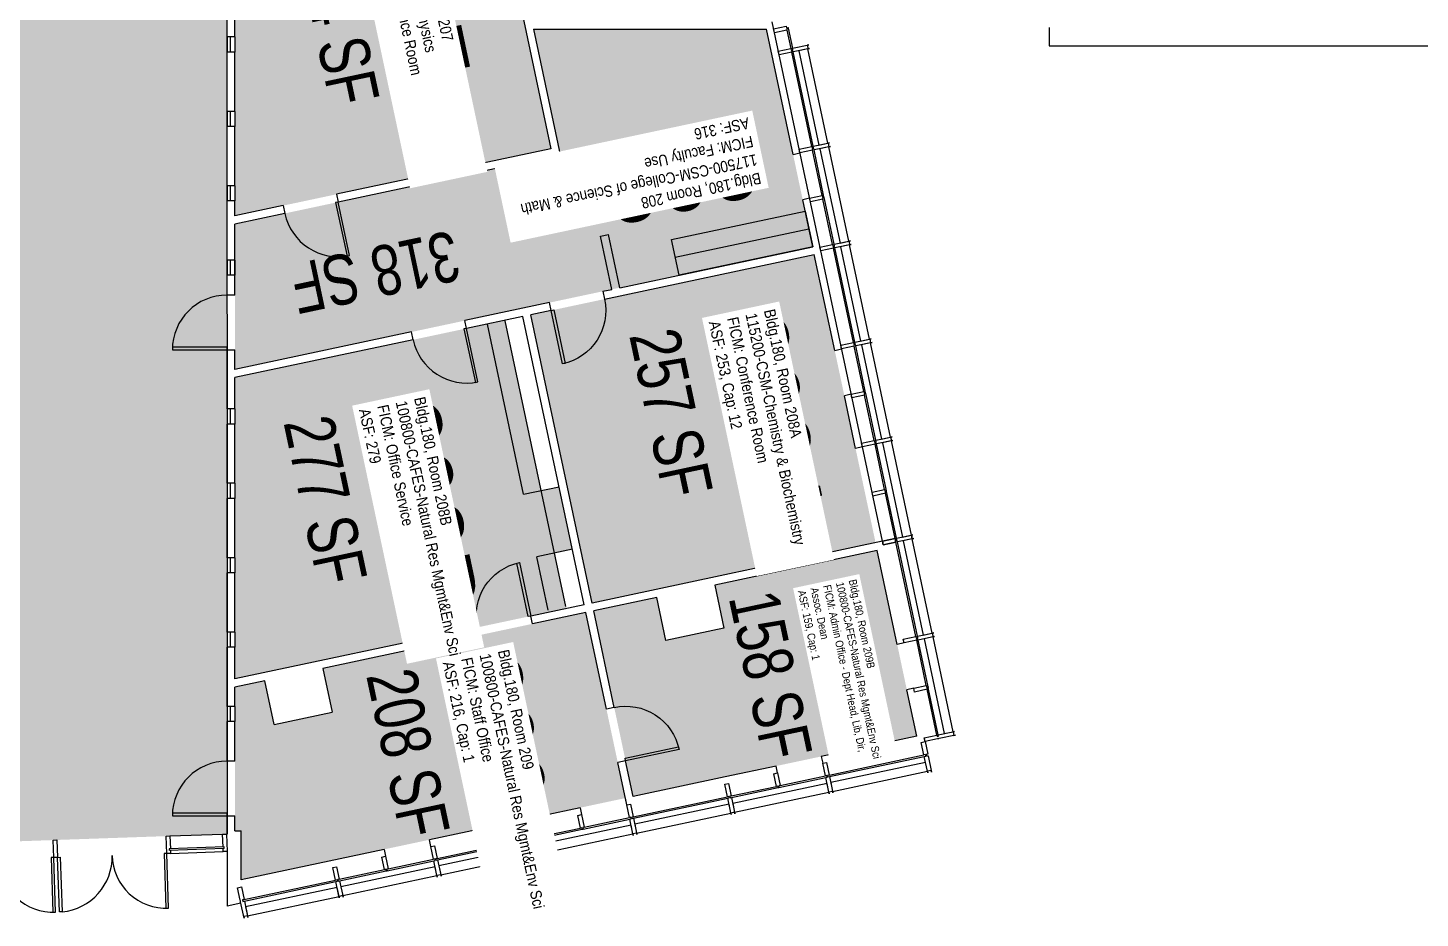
# Model space of a CAD drawing. Header units: inches. Extents: x 69211883 to 69217631, y 27675792 to 27679139.
# Drawn here: x 69215174 to 69216091, y 27677242 to 27677829 of the extents above; entities that cross this region are included whole.
import ezdxf
from ezdxf.enums import TextEntityAlignment as Align

# ---------------------------------------------------------------- set-up
doc = ezdxf.new("R2010")
doc.units = ezdxf.units.IN
doc.header["$LTSCALE"] = 0.25
doc.header["$MEASUREMENT"] = 0
doc.layers.get('0').update_dxf_attribs({"linetype": 'CONTINUOUS'})
for name, color, linetype in [('A-DOOR', 2, 'CONTINUOUS'), ('A-FLOR', 3, 'CONTINUOUS'), ('A-GLAZ', 1, 'CONTINUOUS'), ('A-IDEN-RNUM', 7, 'CONTINUOUS'), ('A-IDEN-SNUM', 4, 'CONTINUOUS'), ('A-IDEN-VNUM', 4, 'CONTINUOUS'), ('A-WALL', 5, 'CONTINUOUS'), ('AREA-TEXT', 3, 'CONTINUOUS'), ('Rooms-Category-Color', 7, 'CONTINUOUS'), ('Rooms-College-Color', 7, 'CONTINUOUS'), ('Rooms-Department-Color', 7, 'CONTINUOUS'), ('Rooms-Division-Color', 7, 'CONTINUOUS'), ('Rooms-Information', 7, 'CONTINUOUS')]:
    doc.layers.add(name, color=color, linetype=linetype)
doc.styles.add('CP_AREA', font='arial.ttf', dxfattribs={"height": 15})
doc.styles.add('CP_ROOMSNUMBER', font='arial.ttf', dxfattribs={"height": 1})
doc.styles.add('CP_ROOMVNUMBER', font='arial.ttf', dxfattribs={"width": 0.85, "height": 0.075})

# ---------------------------------------------------------------- blocks, each defined once
blk = doc.blocks.new('Z08D36')
at = {"linetype": 'Continuous', "lineweight": -3}
blk.add_lwpolyline([(-18, 0), (-16.25, 0), (-16.25, 36), (-18, 36)], close=True, dxfattribs=at)
blk.add_arc((-18, 0), 36, 0, 90)

msp = doc.modelspace()

# ---------------------------------------------------------------- hatches: boundary and pattern name
at = {"layer": 'Rooms-Category-Color', "true_color": 0xadadad}
msp.add_hatch(color=253, dxfattribs=at).paths.add_polyline_path([(69214987.85, 27678779.43), (69215347.22, 27678791.98), (69215381.87, 27678696.92), (69215315.18, 27678696.88), (69215315.18, 27678311.01), (69215460.06, 27678311.01), (69215460.06, 27678215.01), (69215305.22, 27678215.01), (69215305.22, 27678170.51), (69215336.69, 27678170.51), (69215336.69, 27677983.26), (69215305.22, 27677983.26), (69215305.22, 27677297.85), (69214945.8, 27677285.32), (69214909.74, 27677384.39), (69215095.56, 27677452.02), (69214860.08, 27678099.01), (69214987.85, 27678145.51)])
at = {"layer": 'Rooms-Category-Color', "true_color": 0xfa9ba3}
for points in [[(69215518.58, 27677749.28), (69215310.47, 27677705.04), (69215310.47, 27677891.29), (69215310.47, 27677927.29), (69215310.47, 27677960.26), (69215473.74, 27677960.26)], [(69215505.37, 27677639.89), (69215692.19, 27677679.6), (69215732.56, 27677489.72), (69215545.73, 27677450.01)], [(69215310.47, 27677598.47), (69215488.49, 27677636.31), (69215512.33, 27677524.15), (69215524.07, 27677526.65), (69215533.02, 27677485.2), (69215521.15, 27677482.67), (69215528.85, 27677446.42), (69215333.42, 27677404.88), (69215310.47, 27677400)], [(69215632.57, 27677433.45), (69215626.54, 27677461.82), (69215733.65, 27677484.58), (69215759.63, 27677362.32), (69215572.81, 27677322.6), (69215546.82, 27677444.87), (69215588.4, 27677453.71), (69215594.42, 27677425.35)], [(69215310.47, 27677394.64), (69215330.16, 27677398.82), (69215336.27, 27677370.09), (69215374.42, 27677378.2), (69215368.31, 27677406.93), (69215541.68, 27677443.78), (69215567.67, 27677321.51), (69215314.47, 27677267.69), (69215314.47, 27677299.86), (69215310.47, 27677299.86)]]:
    msp.add_hatch(color=241, dxfattribs=at).paths.add_polyline_path(points)
at = {"layer": 'Rooms-Category-Color', "true_color": 0xfbafa2}
msp.add_hatch(color=21, dxfattribs=at).paths.add_polyline_path([(69215310.47, 27677699.68), (69215310.47, 27677603.83), (69215691.11, 27677684.74), (69215660.65, 27677828.01), (69215507.21, 27677828.01), (69215524.81, 27677745.24)])
at = {"layer": 'Rooms-College-Color', "true_color": 0xadadad}
msp.add_hatch(color=253, dxfattribs=at).paths.add_polyline_path([(69214987.85, 27678779.43), (69215347.22, 27678791.98), (69215381.87, 27678696.92), (69215315.18, 27678696.88), (69215315.18, 27678311.01), (69215460.06, 27678311.01), (69215460.06, 27678215.01), (69215305.22, 27678215.01), (69215305.22, 27678170.51), (69215336.69, 27678170.51), (69215336.69, 27677983.26), (69215305.22, 27677983.26), (69215305.22, 27677297.85), (69214945.8, 27677285.32), (69214909.74, 27677384.39), (69215095.56, 27677452.02), (69214860.08, 27678099.01), (69214987.85, 27678145.51)])
at = {"layer": 'Rooms-College-Color', "true_color": 0xffe090}
for points in [[(69215518.58, 27677749.28), (69215310.47, 27677705.04), (69215310.47, 27677891.29), (69215310.47, 27677927.29), (69215310.47, 27677960.26), (69215473.74, 27677960.26)], [(69215310.47, 27677699.68), (69215310.47, 27677603.83), (69215691.11, 27677684.74), (69215660.65, 27677828.01), (69215507.21, 27677828.01), (69215524.81, 27677745.24)], [(69215505.37, 27677639.89), (69215692.19, 27677679.6), (69215732.56, 27677489.72), (69215545.73, 27677450.01)]]:
    msp.add_hatch(color=41, dxfattribs=at).paths.add_polyline_path(points)
at = {"layer": 'Rooms-College-Color', "true_color": 0xe3c5e1}
for points in [[(69215310.47, 27677598.47), (69215488.49, 27677636.31), (69215512.33, 27677524.15), (69215524.07, 27677526.65), (69215533.02, 27677485.2), (69215521.15, 27677482.67), (69215528.85, 27677446.42), (69215333.42, 27677404.88), (69215310.47, 27677400)], [(69215632.57, 27677433.45), (69215626.54, 27677461.82), (69215733.65, 27677484.58), (69215759.63, 27677362.32), (69215572.81, 27677322.6), (69215546.82, 27677444.87), (69215588.4, 27677453.71), (69215594.42, 27677425.35)], [(69215310.47, 27677394.64), (69215330.16, 27677398.82), (69215336.27, 27677370.09), (69215374.42, 27677378.2), (69215368.31, 27677406.93), (69215541.68, 27677443.78), (69215567.67, 27677321.51), (69215314.47, 27677267.69), (69215314.47, 27677299.86), (69215310.47, 27677299.86)]]:
    msp.add_hatch(color=254, dxfattribs=at).paths.add_polyline_path(points)
at = {"layer": 'Rooms-Department-Color', "true_color": 0xacacac}
msp.add_hatch(color=253, dxfattribs=at).paths.add_polyline_path([(69214987.85, 27678779.43), (69215347.22, 27678791.98), (69215381.87, 27678696.92), (69215315.18, 27678696.88), (69215315.18, 27678311.01), (69215460.06, 27678311.01), (69215460.06, 27678215.01), (69215305.22, 27678215.01), (69215305.22, 27678170.51), (69215336.69, 27678170.51), (69215336.69, 27677983.26), (69215305.22, 27677983.26), (69215305.22, 27677297.85), (69214945.8, 27677285.32), (69214909.74, 27677384.39), (69215095.56, 27677452.02), (69214860.08, 27678099.01), (69214987.85, 27678145.51)])
at = {"layer": 'Rooms-Department-Color', "true_color": 0xffe090}
for points in [[(69215518.58, 27677749.28), (69215310.47, 27677705.04), (69215310.47, 27677891.29), (69215310.47, 27677927.29), (69215310.47, 27677960.26), (69215473.74, 27677960.26)], [(69215310.47, 27677699.68), (69215310.47, 27677603.83), (69215691.11, 27677684.74), (69215660.65, 27677828.01), (69215507.21, 27677828.01), (69215524.81, 27677745.24)], [(69215505.37, 27677639.89), (69215692.19, 27677679.6), (69215732.56, 27677489.72), (69215545.73, 27677450.01)]]:
    msp.add_hatch(color=41, dxfattribs=at).paths.add_polyline_path(points)
at = {"layer": 'Rooms-Department-Color', "true_color": 0xe3c5e1}
for points in [[(69215310.47, 27677598.47), (69215488.49, 27677636.31), (69215512.33, 27677524.15), (69215524.07, 27677526.65), (69215533.02, 27677485.2), (69215521.15, 27677482.67), (69215528.85, 27677446.42), (69215333.42, 27677404.88), (69215310.47, 27677400)], [(69215632.57, 27677433.45), (69215626.54, 27677461.82), (69215733.65, 27677484.58), (69215759.63, 27677362.32), (69215572.81, 27677322.6), (69215546.82, 27677444.87), (69215588.4, 27677453.71), (69215594.42, 27677425.35)], [(69215310.47, 27677394.64), (69215330.16, 27677398.82), (69215336.27, 27677370.09), (69215374.42, 27677378.2), (69215368.31, 27677406.93), (69215541.68, 27677443.78), (69215567.67, 27677321.51), (69215314.47, 27677267.69), (69215314.47, 27677299.86), (69215310.47, 27677299.86)]]:
    msp.add_hatch(color=254, dxfattribs=at).paths.add_polyline_path(points)
at = {"layer": 'Rooms-Division-Color', "true_color": 0xadadad}
msp.add_hatch(color=253, dxfattribs=at).paths.add_polyline_path([(69214987.85, 27678779.43), (69215347.22, 27678791.98), (69215381.87, 27678696.92), (69215315.18, 27678696.88), (69215315.18, 27678311.01), (69215460.06, 27678311.01), (69215460.06, 27678215.01), (69215305.22, 27678215.01), (69215305.22, 27678170.51), (69215336.69, 27678170.51), (69215336.69, 27677983.26), (69215305.22, 27677983.26), (69215305.22, 27677297.85), (69214945.8, 27677285.32), (69214909.74, 27677384.39), (69215095.56, 27677452.02), (69214860.08, 27678099.01), (69214987.85, 27678145.51)])
at = {"layer": 'Rooms-Division-Color', "true_color": 0xffe090}
for points in [[(69215518.58, 27677749.28), (69215310.47, 27677705.04), (69215310.47, 27677891.29), (69215310.47, 27677927.29), (69215310.47, 27677960.26), (69215473.74, 27677960.26)], [(69215310.47, 27677699.68), (69215310.47, 27677603.83), (69215691.11, 27677684.74), (69215660.65, 27677828.01), (69215507.21, 27677828.01), (69215524.81, 27677745.24)], [(69215505.37, 27677639.89), (69215692.19, 27677679.6), (69215732.56, 27677489.72), (69215545.73, 27677450.01)]]:
    msp.add_hatch(color=41, dxfattribs=at).paths.add_polyline_path(points)
at = {"layer": 'Rooms-Division-Color', "true_color": 0xe3c5e1}
for points in [[(69215310.47, 27677598.47), (69215488.49, 27677636.31), (69215512.33, 27677524.15), (69215524.07, 27677526.65), (69215533.02, 27677485.2), (69215521.15, 27677482.67), (69215528.85, 27677446.42), (69215333.42, 27677404.88), (69215310.47, 27677400)], [(69215632.57, 27677433.45), (69215626.54, 27677461.82), (69215733.65, 27677484.58), (69215759.63, 27677362.32), (69215572.81, 27677322.6), (69215546.82, 27677444.87), (69215588.4, 27677453.71), (69215594.42, 27677425.35)], [(69215310.47, 27677394.64), (69215330.16, 27677398.82), (69215336.27, 27677370.09), (69215374.42, 27677378.2), (69215368.31, 27677406.93), (69215541.68, 27677443.78), (69215567.67, 27677321.51), (69215314.47, 27677267.69), (69215314.47, 27677299.86), (69215310.47, 27677299.86)]]:
    msp.add_hatch(color=254, dxfattribs=at).paths.add_polyline_path(points)

# ---------------------------------------------------------------- linework, layer by layer
at = {"layer": 'A-DOOR'}
for points in [[(69215191.04, 27677282.39), (69215189.28, 27677282.33), (69215190.53, 27677246.41), (69215192.3, 27677246.47)], [(69215193.54, 27677282.48), (69215195.31, 27677282.54), (69215196.56, 27677246.62), (69215194.8, 27677246.56)], [(69215265.5, 27677284.99), (69215263.73, 27677284.93), (69215264.99, 27677249.01), (69215266.75, 27677249.07)]]:
    msp.add_lwpolyline(points, close=True, dxfattribs=at)
for centre, radius, start, end in [((69215190.53, 27677281.9), 35.47, 181.26181, 272.8618), ((69215193.2, 27677282.79), 36.33, 275.30321, 1.48078), ((69215264.98, 27677284.5), 35.47, 181.23452, 272.86151)]:
    msp.add_arc(centre, radius, start, end, dxfattribs=at)
at = {"layer": 'A-FLOR'}
for p, q in [((69215600.57, 27677677.76), (69215688.61, 27677696.48)), ((69215528.57, 27677447.77), (69215488.57, 27677635.94)), ((69215500.59, 27677521.66), (69215476.76, 27677633.81)), ((69215500.59, 27677521.66), (69215524.07, 27677526.65)), ((69215532.82, 27677485.48), (69215509.35, 27677480.49)), ((69215516.83, 27677445.27), (69215509.35, 27677480.49))]:
    msp.add_line(p, q, dxfattribs=at)
msp.add_lwpolyline([(69215847, 27677829.13), (69215847, 27677817.13), (69216331.19, 27677817.13), (69216331.19, 27677829.13)], dxfattribs=at)
msp.add_lwpolyline([(69215598.08, 27677689.5), (69215686.12, 27677708.22), (69215691.11, 27677684.74), (69215603.07, 27677666.03)], close=True, dxfattribs=at)
at = {"layer": 'A-GLAZ'}
for p, q in [((69215723.88, 27677552.79), (69215664.37, 27677832.76)), ((69215674.95, 27677828.65), (69215677.76, 27677815.45)), ((69215305.22, 27677822.88), (69215305.22, 27677812.88)), ((69215307.22, 27677822.88), (69215307.22, 27677812.88)), ((69215310.47, 27677822.88), (69215310.47, 27677812.88)), ((69215674.18, 27677827.46), (69215676.78, 27677815.24)), ((69215690.5, 27677750.68), (69215677.3, 27677812.79)), ((69215691.48, 27677750.89), (69215678.28, 27677813)), ((69215305.22, 27677773.88), (69215305.22, 27677763.88)), ((69215307.22, 27677773.88), (69215307.22, 27677763.88)), ((69215310.47, 27677773.88), (69215310.47, 27677763.88)), ((69215682.71, 27677746.47), (69215682.19, 27677748.91)), ((69215697.36, 27677718.4), (69215691.02, 27677748.23)), ((69215698.34, 27677718.61), (69215692, 27677748.44)), ((69215305.22, 27677724.88), (69215305.22, 27677714.88)), ((69215307.22, 27677724.88), (69215307.22, 27677714.88)), ((69215310.47, 27677724.88), (69215310.47, 27677714.88)), ((69215689.05, 27677716.63), (69215697.36, 27677718.4)), ((69215697.36, 27677718.4), (69215697.57, 27677717.42)), ((69215698.55, 27677717.63), (69215698.34, 27677718.61)), ((69215689.57, 27677714.19), (69215689.05, 27677716.63)), ((69215697.88, 27677715.96), (69215689.57, 27677714.19)), ((69215697.57, 27677717.42), (69215698.55, 27677717.63)), ((69215698.65, 27677717.14), (69215697.68, 27677716.93)), ((69215697.68, 27677716.93), (69215697.88, 27677715.96)), ((69215704.23, 27677686.12), (69215697.88, 27677715.96)), ((69215698.65, 27677717.14), (69215698.55, 27677717.63)), ((69215698.86, 27677716.16), (69215698.65, 27677717.14)), ((69215705.2, 27677686.33), (69215698.86, 27677716.16)), ((69215717.95, 27677621.56), (69215704.75, 27677683.68)), ((69215718.93, 27677621.77), (69215705.72, 27677683.88)), ((69215305.22, 27677675.88), (69215305.22, 27677665.88)), ((69215307.22, 27677675.88), (69215307.22, 27677665.88)), ((69215310.47, 27677675.88), (69215310.47, 27677665.88)), ((69215710.15, 27677617.35), (69215709.63, 27677619.8)), ((69215724.81, 27677589.29), (69215718.47, 27677619.12)), ((69215725.79, 27677589.49), (69215719.45, 27677619.33)), ((69215716.49, 27677587.52), (69215724.81, 27677589.29)), ((69215717.01, 27677585.07), (69215716.49, 27677587.52)), ((69215717.01, 27677585.07), (69215716.49, 27677587.52)), ((69215725.33, 27677586.84), (69215717.01, 27677585.07)), ((69215724.81, 27677589.29), (69215725.02, 27677588.31)), ((69215725.02, 27677588.31), (69215725.99, 27677588.51)), ((69215726.1, 27677588.03), (69215725.12, 27677587.82)), ((69215725.12, 27677587.82), (69215725.33, 27677586.84)), ((69215731.67, 27677557.01), (69215725.33, 27677586.84)), ((69215725.99, 27677588.51), (69215725.79, 27677589.49)), ((69215726.1, 27677588.03), (69215725.99, 27677588.51)), ((69215726.31, 27677587.05), (69215726.1, 27677588.03)), ((69215732.65, 27677557.21), (69215726.31, 27677587.05)), ((69215305.22, 27677577.88), (69215305.22, 27677567.88)), ((69215307.22, 27677577.88), (69215307.22, 27677567.88)), ((69215310.47, 27677577.88), (69215310.47, 27677567.88)), ((69215738.53, 27677524.73), (69215732.19, 27677554.56)), ((69215739.51, 27677524.94), (69215733.17, 27677554.77)), ((69215737.08, 27677490.68), (69215723.88, 27677552.79)), ((69215305.22, 27677528.88), (69215305.22, 27677518.88)), ((69215307.22, 27677528.88), (69215307.22, 27677518.88)), ((69215310.47, 27677528.88), (69215310.47, 27677518.88)), ((69215730.22, 27677522.96), (69215738.53, 27677524.73)), ((69215730.74, 27677520.51), (69215730.22, 27677522.96)), ((69215739.05, 27677522.28), (69215730.74, 27677520.51)), ((69215738.53, 27677524.73), (69215738.74, 27677523.75)), ((69215738.74, 27677523.75), (69215739.72, 27677523.96)), ((69215739.82, 27677523.47), (69215738.84, 27677523.26)), ((69215738.84, 27677523.26), (69215739.05, 27677522.28)), ((69215745.39, 27677492.45), (69215739.05, 27677522.28)), ((69215739.72, 27677523.96), (69215739.51, 27677524.94)), ((69215739.82, 27677523.47), (69215739.72, 27677523.96)), ((69215740.03, 27677522.49), (69215739.82, 27677523.47)), ((69215746.37, 27677492.66), (69215740.03, 27677522.49)), ((69215737.6, 27677488.24), (69215737.08, 27677490.68)), ((69215759.11, 27677427.89), (69215745.91, 27677490)), ((69215760.09, 27677428.1), (69215746.89, 27677490.21)), ((69215756.67, 27677492.29), (69215756.15, 27677494.74)), ((69215305.22, 27677479.88), (69215305.22, 27677469.88)), ((69215307.22, 27677479.88), (69215307.22, 27677469.88)), ((69215310.47, 27677479.88), (69215310.47, 27677469.88)), ((69215305.22, 27677430.88), (69215305.22, 27677420.88)), ((69215307.22, 27677430.88), (69215307.22, 27677420.88)), ((69215310.47, 27677430.88), (69215310.47, 27677420.88)), ((69215765.98, 27677395.61), (69215759.63, 27677425.45)), ((69215766.95, 27677395.82), (69215760.61, 27677425.65)), ((69215757.66, 27677393.84), (69215765.98, 27677395.61)), ((69215758.18, 27677391.4), (69215757.66, 27677393.84)), ((69215766.49, 27677393.17), (69215758.18, 27677391.4)), ((69215765.98, 27677395.61), (69215766.18, 27677394.63)), ((69215766.18, 27677394.63), (69215767.16, 27677394.84)), ((69215767.27, 27677394.35), (69215766.29, 27677394.14)), ((69215766.29, 27677394.14), (69215766.49, 27677393.17)), ((69215772.91, 27677362.97), (69215766.49, 27677393.17)), ((69215767.16, 27677394.84), (69215766.95, 27677395.82)), ((69215767.16, 27677394.84), (69215767.27, 27677394.35)), ((69215767.47, 27677393.37), (69215767.27, 27677394.35)), ((69215773.89, 27677363.17), (69215767.47, 27677393.37)), ((69215305.22, 27677381.88), (69215305.22, 27677371.88)), ((69215307.22, 27677381.88), (69215307.22, 27677371.88)), ((69215310.47, 27677381.88), (69215310.47, 27677371.88)), ((69215701.96, 27677336.64), (69215764.44, 27677349.92)), ((69215702.17, 27677335.66), (69215764.65, 27677348.94)), ((69215665.47, 27677337.57), (69215667.92, 27677338.09)), ((69215667.24, 27677329.26), (69215665.47, 27677337.57)), ((69215667.92, 27677338.09), (69215669.68, 27677329.78)), ((69215668.91, 27677328.59), (69215699.72, 27677335.14)), ((69215669.68, 27677329.78), (69215699.52, 27677336.12)), ((69215637.4, 27677322.92), (69215667.24, 27677329.26)), ((69215637.61, 27677321.94), (69215668.42, 27677328.49)), ((69215668.22, 27677329.47), (69215667.24, 27677329.26)), ((69215668.42, 27677328.49), (69215668.22, 27677329.47)), ((69215668.42, 27677328.49), (69215668.91, 27677328.59)), ((69215669.68, 27677329.78), (69215668.71, 27677329.57)), ((69215668.71, 27677329.57), (69215668.91, 27677328.59)), ((69215572.85, 27677309.19), (69215634.96, 27677322.4)), ((69215573.05, 27677308.22), (69215635.17, 27677321.42)), ((69215536.36, 27677310.13), (69215538.8, 27677310.65)), ((69215538.12, 27677301.81), (69215536.36, 27677310.13)), ((69215538.8, 27677310.65), (69215540.57, 27677302.33)), ((69215539.8, 27677301.15), (69215570.61, 27677307.7)), ((69215540.57, 27677302.33), (69215570.4, 27677308.68)), ((69215267.6, 27677296.57), (69215302.57, 27677297.77)), ((69215508.29, 27677295.47), (69215538.12, 27677301.81)), ((69215508.5, 27677294.49), (69215539.31, 27677301.04)), ((69215539.1, 27677302.02), (69215538.12, 27677301.81)), ((69215539.31, 27677301.04), (69215539.1, 27677302.02)), ((69215539.31, 27677301.04), (69215539.8, 27677301.15)), ((69215540.57, 27677302.33), (69215539.59, 27677302.13)), ((69215539.59, 27677302.13), (69215539.8, 27677301.15)), ((69215303.37, 27677289.3), (69215267.14, 27677288.05)), ((69215267.14, 27677288.05), (69215267.18, 27677287.05)), ((69215303.41, 27677288.3), (69215267.18, 27677287.05)), ((69215303.41, 27677288.3), (69215303.37, 27677289.3)), ((69215443.73, 27677281.75), (69215505.84, 27677294.95)), ((69215443.94, 27677280.77), (69215506.05, 27677293.97)), ((69215268, 27677285.08), (69215302.73, 27677286.27)), ((69215407.24, 27677282.68), (69215409.69, 27677283.2)), ((69215409.01, 27677274.37), (69215407.24, 27677282.68)), ((69215409.69, 27677283.2), (69215411.45, 27677274.89)), ((69215410.68, 27677273.7), (69215441.49, 27677280.25)), ((69215411.45, 27677274.89), (69215441.29, 27677281.23)), ((69215379.17, 27677268.03), (69215409.01, 27677274.37)), ((69215379.38, 27677267.05), (69215410.19, 27677273.6)), ((69215409.99, 27677274.58), (69215409.01, 27677274.37)), ((69215410.19, 27677273.6), (69215409.99, 27677274.58)), ((69215410.19, 27677273.6), (69215410.68, 27677273.7)), ((69215411.45, 27677274.89), (69215410.47, 27677274.68)), ((69215410.47, 27677274.68), (69215410.68, 27677273.7)), ((69215315.45, 27677254.48), (69215376.73, 27677267.51)), ((69215315.65, 27677253.5), (69215376.94, 27677266.53))]:
    msp.add_line(p, q, dxfattribs=at)
for points in [[(69215674.95, 27677828.65), (69215673.98, 27677828.44), (69215674.18, 27677827.46), (69215665.87, 27677825.69), (69215665.35, 27677828.14), (69215673.66, 27677829.9), (69215673.87, 27677828.93), (69215674.85, 27677829.13)], [(69215668.99, 27677811.02), (69215668.47, 27677813.47), (69215676.78, 27677815.24), (69215676.99, 27677814.26), (69215677.97, 27677814.47), (69215677.76, 27677815.45), (69215688.52, 27677817.73), (69215687.54, 27677817.52), (69215688.06, 27677815.08), (69215689.04, 27677815.29), (69215678.28, 27677813), (69215678.07, 27677813.98), (69215677.09, 27677813.77), (69215677.3, 27677812.79)], [(69215701.02, 27677752.91), (69215687.82, 27677815.03), (69215681.95, 27677813.78), (69215695.15, 27677751.67)], [(69215682.71, 27677746.47), (69215682.19, 27677748.91), (69215690.5, 27677750.68), (69215690.71, 27677749.7), (69215691.69, 27677749.91), (69215691.48, 27677750.89), (69215702.24, 27677753.17), (69215701.26, 27677752.97), (69215701.78, 27677750.52), (69215702.76, 27677750.73), (69215692, 27677748.44), (69215691.79, 27677749.42), (69215690.81, 27677749.21), (69215691.02, 27677748.23)], [(69215714.98, 27677688.41), (69215701.78, 27677750.52), (69215695.91, 27677749.27), (69215709.12, 27677687.16)], [(69215696.43, 27677681.91), (69215695.91, 27677684.35), (69215704.23, 27677686.12), (69215704.43, 27677685.14), (69215705.41, 27677685.35), (69215705.2, 27677686.33), (69215715.96, 27677688.62), (69215714.98, 27677688.41), (69215715.5, 27677685.96), (69215716.48, 27677686.17), (69215705.72, 27677683.88), (69215705.52, 27677684.86), (69215704.54, 27677684.65), (69215704.75, 27677683.68)], [(69215728.46, 27677623.8), (69215715.26, 27677685.91), (69215709.39, 27677684.66), (69215722.59, 27677622.55)], [(69215710.15, 27677617.35), (69215709.63, 27677619.8), (69215717.95, 27677621.56), (69215718.16, 27677620.59), (69215719.13, 27677620.79), (69215718.93, 27677621.77), (69215729.69, 27677624.06), (69215728.71, 27677623.85), (69215729.23, 27677621.41), (69215730.2, 27677621.61), (69215719.45, 27677619.33), (69215719.24, 27677620.3), (69215718.26, 27677620.1), (69215718.47, 27677619.12)], [(69215742.43, 27677559.29), (69215729.23, 27677621.41), (69215723.36, 27677620.16), (69215736.56, 27677558.05)], [(69215723.88, 27677552.79), (69215723.36, 27677555.24), (69215731.67, 27677557.01), (69215731.88, 27677556.03), (69215732.86, 27677556.24), (69215732.65, 27677557.21), (69215743.41, 27677559.5), (69215742.43, 27677559.29), (69215742.95, 27677556.85), (69215743.93, 27677557.06), (69215733.17, 27677554.77), (69215732.96, 27677555.75), (69215731.98, 27677555.54), (69215732.19, 27677554.56)], [(69215756.15, 27677494.74), (69215742.95, 27677556.85), (69215737.08, 27677555.6), (69215750.28, 27677493.49)], [(69215737.6, 27677488.24), (69215737.08, 27677490.68), (69215745.39, 27677492.45), (69215745.6, 27677491.47), (69215746.58, 27677491.68), (69215746.37, 27677492.66), (69215757.13, 27677494.94), (69215756.15, 27677494.74), (69215756.67, 27677492.29), (69215757.65, 27677492.5), (69215746.89, 27677490.21), (69215746.68, 27677491.19), (69215745.7, 27677490.98), (69215745.91, 27677490)], [(69215745.91, 27677490), (69215745.39, 27677492.45), (69215737.08, 27677490.68), (69215737.6, 27677488.24)], [(69215769.87, 27677430.18), (69215756.67, 27677492.29), (69215750.8, 27677491.04), (69215764, 27677428.93)], [(69215751.32, 27677423.68), (69215750.8, 27677426.12), (69215759.11, 27677427.89), (69215759.32, 27677426.91), (69215760.3, 27677427.12), (69215760.09, 27677428.1), (69215770.85, 27677430.39), (69215769.87, 27677430.18), (69215770.39, 27677427.73), (69215771.37, 27677427.94), (69215760.61, 27677425.65), (69215760.4, 27677426.63), (69215759.43, 27677426.42), (69215759.63, 27677425.45)], [(69215783.67, 27677365.25), (69215770.39, 27677427.73), (69215764.52, 27677426.49), (69215777.8, 27677364.01)], [(69215765.12, 27677358.75), (69215764.6, 27677361.2), (69215772.91, 27677362.97), (69215773.12, 27677361.99), (69215774.1, 27677362.2), (69215773.89, 27677363.17), (69215784.65, 27677365.46), (69215783.67, 27677365.25), (69215784.19, 27677362.81), (69215785.17, 27677363.02), (69215774.41, 27677360.73), (69215774.17, 27677360.68), (69215773.92, 27677360.62), (69215773.43, 27677360.52)], [(69215762.67, 27677358.23), (69215765.12, 27677358.75), (69215766.89, 27677350.44), (69215765.91, 27677350.23), (69215766.12, 27677349.25), (69215767.09, 27677349.46), (69215769.38, 27677338.7), (69215769.17, 27677339.68), (69215766.73, 27677339.16), (69215766.94, 27677338.18), (69215764.65, 27677348.94), (69215765.63, 27677349.15), (69215765.42, 27677350.13), (69215764.44, 27677349.92)], [(69215697.75, 27677344.43), (69215700.2, 27677344.95), (69215701.96, 27677336.64), (69215700.98, 27677336.43), (69215701.19, 27677335.45), (69215702.17, 27677335.66), (69215704.46, 27677324.9), (69215704.25, 27677325.88), (69215701.8, 27677325.36), (69215702.01, 27677324.38), (69215699.72, 27677335.14), (69215700.7, 27677335.35), (69215700.5, 27677336.33), (69215699.52, 27677336.12)], [(69215704.25, 27677325.88), (69215766.73, 27677339.16), (69215765.48, 27677345.03), (69215703, 27677331.75)], [(69215633.19, 27677330.71), (69215635.64, 27677331.23), (69215637.4, 27677322.92), (69215636.43, 27677322.71), (69215636.63, 27677321.73), (69215637.61, 27677321.94), (69215639.9, 27677311.18), (69215639.69, 27677312.16), (69215637.25, 27677311.64), (69215637.45, 27677310.66), (69215635.17, 27677321.42), (69215636.15, 27677321.63), (69215635.94, 27677322.61), (69215634.96, 27677322.4)], [(69215639.69, 27677312.16), (69215701.8, 27677325.36), (69215700.56, 27677331.23), (69215638.44, 27677318.03)], [(69215568.63, 27677316.99), (69215571.08, 27677317.51), (69215572.85, 27677309.19), (69215571.87, 27677308.99), (69215572.08, 27677308.01), (69215573.05, 27677308.22), (69215575.34, 27677297.46), (69215575.13, 27677298.44), (69215572.69, 27677297.92), (69215572.9, 27677296.94), (69215570.61, 27677307.7), (69215571.59, 27677307.9), (69215571.38, 27677308.88), (69215570.4, 27677308.68)], [(69215575.13, 27677298.44), (69215637.25, 27677311.64), (69215636, 27677317.51), (69215573.89, 27677304.3)], [(69215504.08, 27677303.27), (69215506.52, 27677303.79), (69215508.29, 27677295.47), (69215507.31, 27677295.26), (69215507.52, 27677294.29), (69215508.5, 27677294.49), (69215510.78, 27677283.73), (69215510.58, 27677284.71), (69215508.13, 27677284.19), (69215508.34, 27677283.22), (69215506.05, 27677293.97), (69215507.03, 27677294.18), (69215506.82, 27677295.16), (69215505.84, 27677294.95)], [(69215510.58, 27677284.71), (69215572.69, 27677297.92), (69215571.44, 27677303.78), (69215509.33, 27677290.58)], [(69215190.64, 27677293.88), (69215193.14, 27677293.97), (69215193.54, 27677282.48), (69215191.04, 27677282.39)], [(69215439.52, 27677289.55), (69215441.96, 27677290.06), (69215443.73, 27677281.75), (69215442.75, 27677281.54), (69215442.96, 27677280.56), (69215443.94, 27677280.77), (69215446.23, 27677270.01), (69215446.02, 27677270.99), (69215443.57, 27677270.47), (69215443.78, 27677269.49), (69215441.49, 27677280.25), (69215442.47, 27677280.46), (69215442.26, 27677281.44), (69215441.29, 27677281.23)], [(69215446.02, 27677270.99), (69215508.13, 27677284.19), (69215506.88, 27677290.06), (69215444.77, 27677276.86)], [(69215374.96, 27677275.82), (69215377.41, 27677276.34), (69215379.17, 27677268.03), (69215378.2, 27677267.82), (69215378.4, 27677266.84), (69215379.38, 27677267.05), (69215381.67, 27677256.29), (69215381.46, 27677257.27), (69215379.02, 27677256.75), (69215379.22, 27677255.77), (69215376.94, 27677266.53), (69215377.91, 27677266.74), (69215377.71, 27677267.72), (69215376.73, 27677267.51)], [(69215381.46, 27677257.27), (69215443.57, 27677270.47), (69215442.33, 27677276.34), (69215380.21, 27677263.14)], [(69215312.21, 27677262.49), (69215314.66, 27677263), (69215316.42, 27677254.69), (69215315.45, 27677254.48), (69215315.65, 27677253.5), (69215316.63, 27677253.71), (69215318.92, 27677242.95), (69215318.71, 27677243.93), (69215316.27, 27677243.41), (69215316.47, 27677242.43), (69215314.19, 27677253.19), (69215314.14, 27677253.42), (69215314.03, 27677253.93), (69215313.98, 27677254.17)], [(69215318.71, 27677243.93), (69215379.02, 27677256.75), (69215377.77, 27677262.62), (69215317.46, 27677249.8)]]:
    msp.add_lwpolyline(points, close=True, dxfattribs=at)
for points in [[(69215267.93, 27677287.08), (69215268, 27677285.08), (69215265.5, 27677284.99), (69215265.1, 27677296.48), (69215267.6, 27677296.57), (69215267.89, 27677288.07)], [(69215302.62, 27677289.27), (69215302.32, 27677297.76), (69215304.82, 27677297.85), (69215305.22, 27677286.36), (69215302.73, 27677286.27), (69215302.66, 27677288.27)]]:
    msp.add_lwpolyline(points, dxfattribs=at)
at = {"layer": 'A-WALL'}
for p, q in [((69215474.37, 27677957.26), (69215518.58, 27677749.28)), ((69215305.22, 27677822.88), (69215305.22, 27677861.88)), ((69215310.47, 27677822.88), (69215310.47, 27677861.88)), ((69215310.47, 27677822.88), (69215305.22, 27677822.88)), ((69215507.21, 27677828.01), (69215524.81, 27677745.24)), ((69215507.21, 27677828.01), (69215660.65, 27677828.01)), ((69215678.18, 27677745.51), (69215660.65, 27677828.01)), ((69215305.22, 27677773.88), (69215305.22, 27677812.88)), ((69215310.47, 27677812.88), (69215305.22, 27677812.88)), ((69215310.47, 27677773.88), (69215310.47, 27677812.88)), ((69215310.47, 27677773.88), (69215305.22, 27677773.88)), ((69215305.22, 27677724.88), (69215305.22, 27677763.88)), ((69215310.47, 27677763.88), (69215305.22, 27677763.88)), ((69215310.47, 27677724.88), (69215310.47, 27677763.88)), ((69215518.58, 27677749.28), (69215377.42, 27677719.27)), ((69215678.18, 27677745.51), (69215682.71, 27677746.47)), ((69215524.81, 27677745.24), (69215378.51, 27677714.14)), ((69215310.47, 27677724.88), (69215305.22, 27677724.88)), ((69215377.42, 27677719.27), (69215378.51, 27677714.14)), ((69215305.22, 27677675.88), (69215305.22, 27677714.88)), ((69215310.47, 27677714.88), (69215305.22, 27677714.88)), ((69215310.47, 27677705.04), (69215310.47, 27677714.88)), ((69215342.2, 27677711.79), (69215310.47, 27677705.04)), ((69215342.2, 27677711.79), (69215343.29, 27677706.65)), ((69215689.05, 27677716.63), (69215684.53, 27677715.67)), ((69215691.1, 27677684.74), (69215684.53, 27677715.67)), ((69215343.29, 27677706.65), (69215310.47, 27677699.68)), ((69215310.47, 27677652.88), (69215310.47, 27677699.68)), ((69215551.34, 27677691.74), (69215556.48, 27677692.84)), ((69215558.81, 27677656.62), (69215551.34, 27677691.74)), ((69215563.94, 27677657.71), (69215556.48, 27677692.84)), ((69215563.94, 27677657.71), (69215691.1, 27677684.74)), ((69215310.47, 27677675.88), (69215305.22, 27677675.88)), ((69215554.03, 27677650.24), (69215692.19, 27677679.6)), ((69215705.63, 27677616.39), (69215692.19, 27677679.6)), ((69215305.22, 27677652.88), (69215305.22, 27677665.88)), ((69215310.47, 27677665.88), (69215305.22, 27677665.88)), ((69215552.94, 27677655.37), (69215558.81, 27677656.62)), ((69215552.94, 27677655.37), (69215554.03, 27677650.24)), ((69215310.47, 27677652.88), (69215305.22, 27677652.88)), ((69215517.72, 27677647.89), (69215461.97, 27677636.03)), ((69215518.82, 27677642.75), (69215517.72, 27677647.89)), ((69215463.06, 27677630.9), (69215461.97, 27677636.03)), ((69215500.23, 27677638.8), (69215463.06, 27677630.9)), ((69215540.59, 27677448.92), (69215500.23, 27677638.8)), ((69215518.82, 27677642.75), (69215505.37, 27677639.89)), ((69215545.73, 27677450.01), (69215505.37, 27677639.89)), ((69215426.76, 27677628.55), (69215310.47, 27677603.83)), ((69215427.85, 27677623.41), (69215426.76, 27677628.55)), ((69215427.85, 27677623.41), (69215310.47, 27677598.47)), ((69215705.63, 27677616.39), (69215710.15, 27677617.35)), ((69215305.22, 27677577.88), (69215305.22, 27677616.88)), ((69215305.22, 27677616.88), (69215310.47, 27677616.88)), ((69215310.47, 27677603.83), (69215310.47, 27677616.88)), ((69215310.47, 27677577.88), (69215310.47, 27677598.47)), ((69215716.49, 27677587.52), (69215711.97, 27677586.56)), ((69215719.35, 27677551.83), (69215711.97, 27677586.56)), ((69215310.47, 27677577.88), (69215305.22, 27677577.88)), ((69215305.22, 27677528.88), (69215305.22, 27677567.88)), ((69215310.47, 27677567.88), (69215305.22, 27677567.88)), ((69215310.47, 27677528.88), (69215310.47, 27677567.88)), ((69215723.88, 27677552.79), (69215719.35, 27677551.83)), ((69215310.47, 27677528.88), (69215305.22, 27677528.88)), ((69215305.22, 27677479.88), (69215305.22, 27677518.88)), ((69215310.47, 27677518.88), (69215305.22, 27677518.88)), ((69215310.47, 27677479.88), (69215310.47, 27677518.88)), ((69215737.08, 27677490.68), (69215545.73, 27677450.01)), ((69215310.47, 27677479.88), (69215305.22, 27677479.88)), ((69215733.65, 27677484.58), (69215626.54, 27677461.82)), ((69215746.8, 27677422.72), (69215733.65, 27677484.58)), ((69215305.22, 27677430.88), (69215305.22, 27677469.88)), ((69215310.47, 27677469.88), (69215305.22, 27677469.88)), ((69215310.47, 27677430.88), (69215310.47, 27677469.88)), ((69215626.54, 27677461.82), (69215632.57, 27677433.45)), ((69215588.4, 27677453.71), (69215546.82, 27677444.87)), ((69215594.42, 27677425.35), (69215588.4, 27677453.71)), ((69215540.59, 27677448.92), (69215505.34, 27677441.42)), ((69215541.68, 27677443.78), (69215506.44, 27677436.29)), ((69215555.2, 27677380.2), (69215541.68, 27677443.78)), ((69215560.33, 27677381.29), (69215546.82, 27677444.87)), ((69215470.13, 27677433.94), (69215310.47, 27677400)), ((69215471.22, 27677428.8), (69215470.13, 27677433.94)), ((69215506.44, 27677436.29), (69215505.34, 27677441.42)), ((69215310.47, 27677430.88), (69215305.22, 27677430.88)), ((69215471.22, 27677428.8), (69215368.31, 27677406.93)), ((69215632.57, 27677433.45), (69215594.42, 27677425.35)), ((69215305.22, 27677381.88), (69215305.22, 27677420.88)), ((69215310.47, 27677420.88), (69215305.22, 27677420.88)), ((69215310.47, 27677400), (69215310.47, 27677420.88)), ((69215751.32, 27677423.68), (69215746.8, 27677422.72)), ((69215368.31, 27677406.93), (69215374.42, 27677378.2)), ((69215330.16, 27677398.82), (69215310.47, 27677394.64)), ((69215336.27, 27677370.09), (69215330.16, 27677398.82)), ((69215310.47, 27677381.88), (69215310.47, 27677394.64)), ((69215757.66, 27677393.84), (69215753.14, 27677392.88)), ((69215759.63, 27677362.32), (69215753.14, 27677392.88)), ((69215310.47, 27677381.88), (69215305.22, 27677381.88)), ((69215560.33, 27677381.29), (69215555.2, 27677380.2)), ((69215305.22, 27677345.88), (69215305.22, 27677371.88)), ((69215310.47, 27677371.88), (69215305.22, 27677371.88)), ((69215310.47, 27677345.88), (69215310.47, 27677371.88)), ((69215336.27, 27677370.09), (69215374.42, 27677378.2)), ((69215759.63, 27677362.32), (69215696.79, 27677348.96)), ((69215310.47, 27677345.88), (69215305.22, 27677345.88)), ((69215567.82, 27677346.08), (69215562.68, 27677344.99)), ((69215568.63, 27677316.99), (69215562.68, 27677344.99)), ((69215572.81, 27677322.6), (69215567.82, 27677346.08)), ((69215666.95, 27677342.62), (69215633.45, 27677335.5)), ((69215667.92, 27677338.09), (69215666.95, 27677342.62)), ((69215696.79, 27677348.96), (69215697.75, 27677344.43)), ((69215633.45, 27677335.5), (69215572.81, 27677322.6)), ((69215537.84, 27677315.17), (69215438.56, 27677294.07)), ((69215537.84, 27677315.17), (69215538.8, 27677310.65)), ((69215568.63, 27677316.99), (69215567.67, 27677321.51)), ((69215305.22, 27677297.85), (69215305.22, 27677309.88)), ((69215305.22, 27677309.88), (69215310.47, 27677309.88)), ((69215310.47, 27677299.86), (69215310.47, 27677309.88)), ((69215310.47, 27677299.86), (69215314.47, 27677299.86)), ((69215314.47, 27677267.69), (69215314.47, 27677299.86)), ((69215408.72, 27677287.73), (69215314.47, 27677267.69)), ((69215408.72, 27677287.73), (69215409.69, 27677283.2)), ((69215439.52, 27677289.55), (69215438.56, 27677294.07)), ((69215305.22, 27677286.36), (69215305.22, 27677250.27)), ((69215314.39, 27677252.21), (69215305.22, 27677250.27))]:
    msp.add_line(p, q, dxfattribs=at)
msp.add_lwpolyline([(69215305.47, 27677297.86), (69215305.22, 27677983.26), (69215336.69, 27677983.26), (69215336.69, 27678170.51), (69215305.22, 27678170.51), (69215305.22, 27678215.01), (69215460.06, 27678215.01), (69215460.06, 27678311.01), (69215315.18, 27678311.01), (69215315.18, 27678696.88), (69215381.88, 27678696.88)], dxfattribs=at)

# ---------------------------------------------------------------- block references
at = {"layer": 'A-DOOR'}
for p, rotation in [((69215360.9, 27677710.4), 191.9999999927165), ((69215305.22, 27677634.88), 89.99999946639147), ((69215445.46, 27677627.16), 191.9999999951819), ((69215305.22, 27677327.88), 90.00000026680426)]:
    msp.add_blockref('Z08D36', p, dxfattribs=dict(at, rotation=rotation))
at = {"layer": 'A-DOOR', "xscale": -1}
for p, rotation in [((69215536.42, 27677646.49), 191.9999999951819), ((69215487.74, 27677437.68), 11.99999999271643), ((69215564.08, 27677363.69), 282.0000000072834)]:
    msp.add_blockref('Z08D36', p, dxfattribs=dict(at, rotation=rotation))

# ---------------------------------------------------------------- texts
at = {"layer": 'A-IDEN-RNUM', "style": 'CP_ROOMSNUMBER'}
for s, p in [('0208-00', (69215599.48, 27677732.22)), ('0208-A0', (69215656.61, 27677567.18)), ('0208-B0', (69215428.19, 27677509.9)), ('0209-B0', (69215703.62, 27677410.29)), ('0209-00', (69215477.06, 27677363.07))]:
    msp.add_text(s, height=1, dxfattribs=at).set_placement(p, align=Align.MIDDLE)
at = {"layer": 'A-IDEN-SNUM', "style": 'CP_ROOMSNUMBER'}
for s, p in [('1800020800', (69215599.48, 27677732.22)), ('18000208A0', (69215656.61, 27677567.18)), ('18000208B0', (69215428.19, 27677509.9)), ('18000209B0', (69215703.62, 27677410.29)), ('1800020900', (69215477.06, 27677363.07))]:
    msp.add_text(s, height=1, dxfattribs=at).set_placement(p, align=Align.MIDDLE)
at = {"layer": 'A-IDEN-VNUM', "style": 'CP_ROOMVNUMBER', "width": 0.85}
for s, height, rotation, p in [('207', 52, 282, (69215429.86, 27677845.32)), ('208', 52, 192, (69215603.36, 27677734.28)), ('208A', 52, 282, (69215660.48, 27677569.24)), ('208B', 52, 282, (69215432.06, 27677511.96)), ('209B', 36, 282, (69215707.5, 27677412.35)), ('209', 52, 282, (69215480.94, 27677365.13))]:
    msp.add_text(s, height=height, rotation=rotation, dxfattribs=at).set_placement(p, align=Align.MIDDLE)
at = {"layer": 'AREA-TEXT', "style": 'CP_AREA', "width": 0.75}
for s, rotation, p in [('304 SF', 282, (69215378.18, 27677833.63)), ('318 SF', 192, (69215402.94, 27677667.88)), ('257 SF', 282, (69215597.86, 27677575.29)), ('277 SF', 282, (69215370.1, 27677517.92)), ('158 SF', 282, (69215663.35, 27677402.62)), ('208 SF', 282, (69215424.56, 27677351.27))]:
    msp.add_text(s, height=33, rotation=rotation, dxfattribs=at).set_placement(p, align=Align.MIDDLE_CENTER)

# ---------------------------------------------------------------- next in the draw order: texts
at = {"layer": 'Rooms-Information', "attachment_point": 7, "style": 'CP_ROOMVNUMBER', "bg_fill": 3, "box_fill_scale": 1.5, "bg_fill_color": 256, "bg_fill_true_color": 13158600, "bg_fill_transparency": 0}
for s, insert, char_height, width, rotation in [('Bldg.180, Room 208^M^J117500-CSM-College of Science & Math^M^JFICM: Faculty Use^M^JASF: 316', (69215648.41, 27677770.09), 7.4286, 166.4, 192), ('Bldg.180, Room 208B^M^J100800-CAFES-Natural Res Mgmt&Env Sci^M^JFICM: Office Service^M^JASF: 279', (69215391.97, 27677577.15), 7.4286, 166.4, 282), ('Bldg.180, Room 209B^M^J100800-CAFES-Natural Res Mgmt&Env Sci^M^JFICM: Admin Office - Dept Head, Lib, Dir, Assoc. Dean^M^JASF: 159, Cap: 1', (69215679.74, 27677457.49), 5.14286, 115.2, 282)]:
    msp.add_mtext(s, dxfattribs=dict(at, insert=insert, char_height=char_height, width=width, rotation=rotation))

# ---------------------------------------------------------------- next in the draw order: texts
at = {"layer": 'Rooms-Information', "width": 166.4, "attachment_point": 7, "rotation": 282, "style": 'CP_ROOMVNUMBER', "bg_fill": 3, "box_fill_scale": 1.5, "bg_fill_color": 256, "bg_fill_true_color": 13158600, "bg_fill_transparency": 0}
for s, insert, char_height in [('Bldg.180, Room 207^M^J115500-CSM-Physics^M^JFICM: Conference Room^M^JASF: 295', (69215394.04, 27677890.37), 7.4286), ('Bldg.180, Room 208A^M^J115200-CSM-Chemistry & Biochemistry^M^JFICM: Conference Room^M^JASF: 253, Cap: 12', (69215620.38, 27677634.48), 7.42857), ('Bldg.180, Room 209^M^J100800-CAFES-Natural Res Mgmt&Env Sci^M^JFICM: Staff Office^M^JASF: 216, Cap: 1', (69215445.12, 27677410.18), 7.42857)]:
    msp.add_mtext(s, dxfattribs=dict(at, insert=insert, char_height=char_height))

doc.saveas('drawing.dxf')
